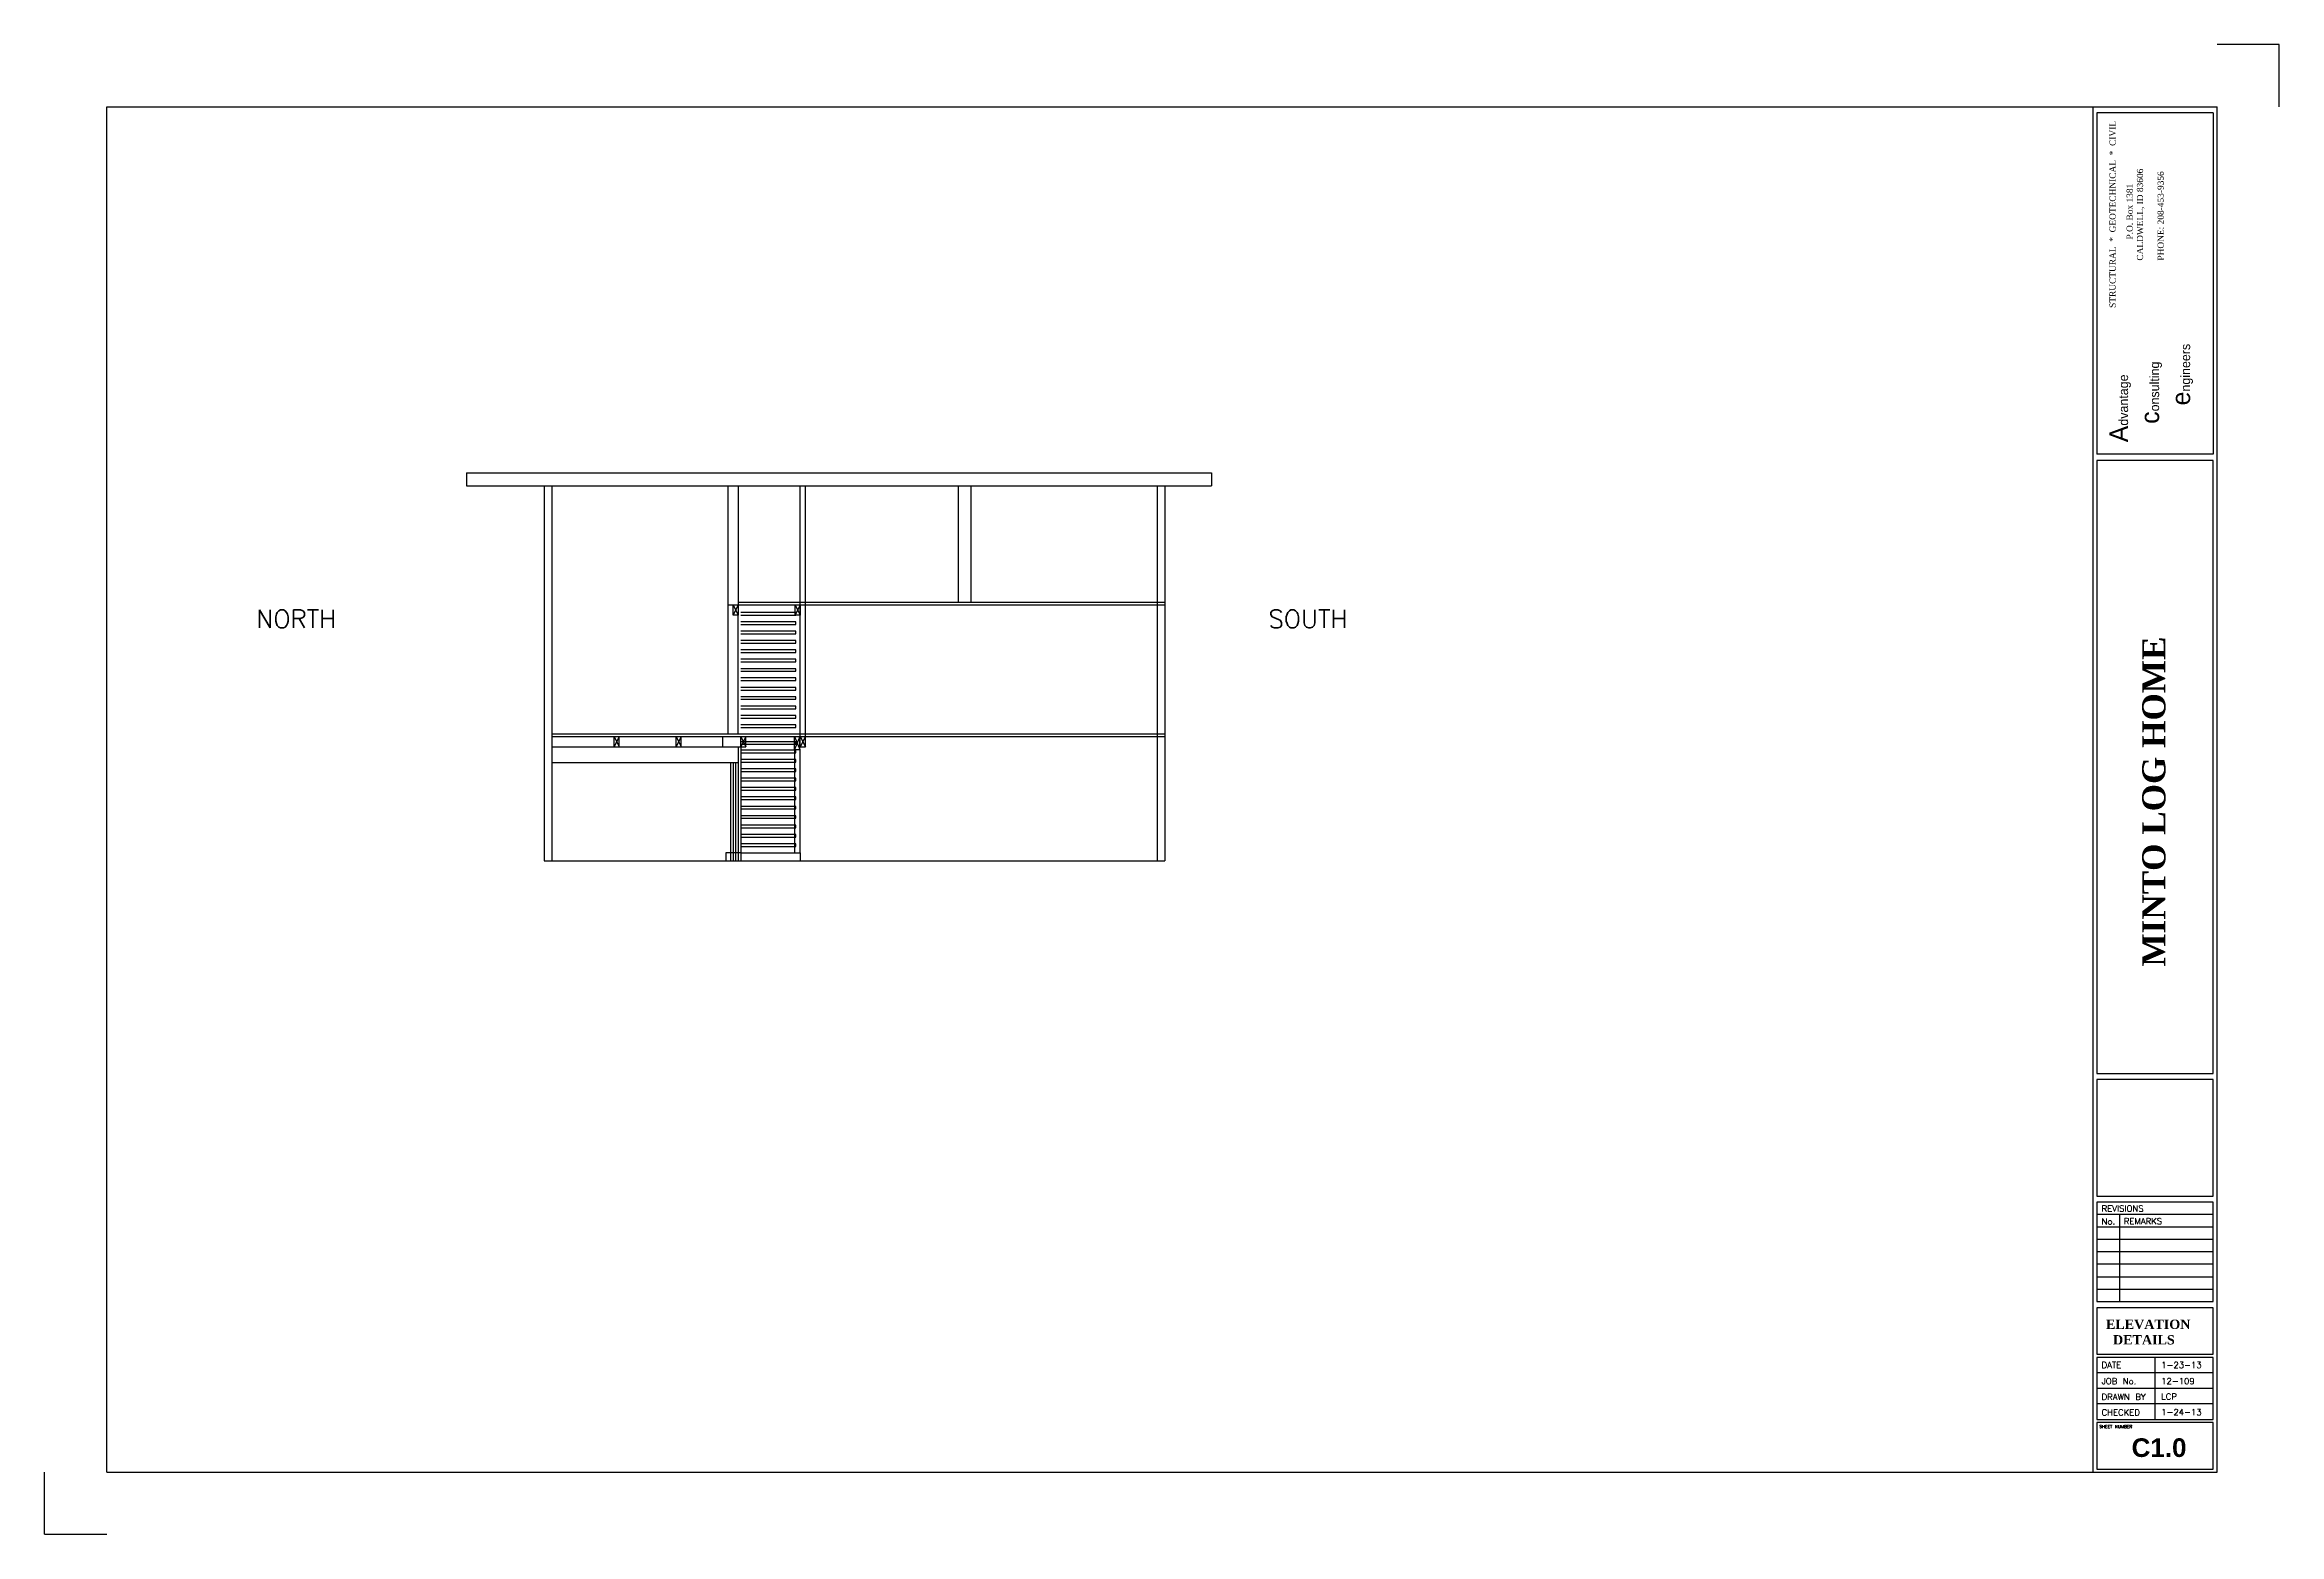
# Model space of a CAD drawing. Header units: feet. Extents: x 162 to 1890, y 177 to 1329.
import ezdxf

# ---------------------------------------------------------------- set-up
doc = ezdxf.new("R2010")
doc.units = ezdxf.units.FT
doc.header["$MEASUREMENT"] = 0
doc.linetypes.add('HIDDEN', pattern=[0.375, 0.25, -0.125])
for name, color, linetype in [('Dim', 2, 'Continuous'), ('Object', 4, 'Continuous'), ('Rebar', 5, 'Continuous'), ('Text', 3, 'Continuous')]:
    doc.layers.add(name, color=color, linetype=linetype)
doc.styles.add('ACE', font='simplex.shx', dxfattribs={"height": 2.5})
doc.styles.get("Standard").update_dxf_attribs({"font": 'txt.shx', "height": 0.1})

msp = doc.modelspace()

# ---------------------------------------------------------------- linework, layer by layer
at = {"layer": 'Dim'}
for p, q in [((1890.4, 1329), (1842.4, 1329)), ((1890.4, 1281), (1890.4, 1329)), ((162.4, 177), (162.4, 225)), ((162.4, 177), (210.4, 177))]:
    msp.add_line(p, q, dxfattribs=at)
at = {"layer": 'Object'}
for p, q in [((1839.4, 1276.2), (1749.4, 1276.2)), ((1749.4, 1276.2), (1749.4, 1012.2)), ((1839.4, 1276.2), (1839.4, 1012.2)), ((1839.4, 1012.2), (1749.4, 1012.2)), ((1749.4, 1007.4), (1749.4, 533.4)), ((1839.4, 1007.4), (1749.4, 1007.4)), ((1839.4, 533.4), (1839.4, 1007.4)), ((488.7, 997.9), (1064.7, 997.9)), ((488.7, 997.9), (488.7, 987.9)), ((488.7, 987.9), (1064.7, 987.9)), ((548.7, 987.9), (548.7, 697.9)), ((554.7, 987.9), (554.7, 697.9)), ((690.7, 987.9), (690.7, 895.9)), ((698.7, 987.9), (698.7, 895.9)), ((746.7, 793.9), (746.7, 987.9)), ((750.7, 793.9), (750.7, 987.9)), ((868.7, 987.9), (868.7, 897.9)), ((878.7, 987.9), (878.7, 897.9)), ((1022.7, 987.9), (1022.7, 697.9)), ((1028.7, 987.9), (1028.7, 697.9)), ((1064.7, 997.9), (1064.7, 987.9)), ((690.7, 895.9), (698.7, 895.9)), ((690.7, 895.9), (690.7, 795.9)), ((694.7, 887.9), (694.7, 895.9)), ((694.7, 895.9), (698.7, 887.9)), ((698.7, 895.9), (694.7, 887.9)), ((698.7, 887.9), (694.7, 887.9)), ((698.7, 897.9), (1028.7, 897.9)), ((698.7, 895.9), (1028.7, 895.9)), ((698.7, 895.9), (698.7, 887.9)), ((698.7, 795.9), (698.7, 887.9)), ((743.3, 889.9), (700.7, 889.9)), ((700.7, 887.9), (743.3, 887.9)), ((743.3, 882.7), (700.7, 882.7)), ((746.7, 895.9), (742.7, 887.9)), ((742.7, 895.9), (746.7, 887.9)), ((742.7, 887.9), (742.7, 895.9)), ((746.7, 887.9), (742.7, 887.9)), ((743.3, 887.9), (743.3, 889.9)), ((743.3, 880.7), (743.3, 882.7)), ((746.7, 895.9), (746.7, 887.9)), ((700.7, 880.7), (743.3, 880.7)), ((743.3, 875.4), (700.7, 875.4)), ((700.7, 873.4), (743.3, 873.4)), ((743.3, 868.2), (700.7, 868.2)), ((700.7, 866.2), (743.3, 866.2)), ((743.3, 873.4), (743.3, 875.4)), ((743.3, 866.2), (743.3, 868.2)), ((743.3, 860.9), (700.7, 860.9)), ((700.7, 858.9), (743.3, 858.9)), ((743.3, 853.7), (700.7, 853.7)), ((700.7, 851.7), (743.3, 851.7)), ((743.3, 858.9), (743.3, 860.9)), ((743.3, 851.7), (743.3, 853.7)), ((743.3, 846.4), (700.7, 846.4)), ((700.7, 844.4), (743.3, 844.4)), ((743.3, 839.2), (700.7, 839.2)), ((700.7, 837.2), (743.3, 837.2)), ((743.3, 831.9), (700.7, 831.9)), ((700.7, 829.9), (743.3, 829.9)), ((743.3, 844.4), (743.3, 846.4)), ((743.3, 837.2), (743.3, 839.2)), ((743.3, 829.9), (743.3, 831.9)), ((743.3, 824.7), (700.7, 824.7)), ((700.7, 822.7), (743.3, 822.7)), ((743.3, 817.4), (700.7, 817.4)), ((700.7, 815.4), (743.3, 815.4)), ((743.3, 822.7), (743.3, 824.7)), ((743.3, 815.4), (743.3, 817.4)), ((554.7, 795.9), (1028.7, 795.9)), ((690.7, 795.9), (698.7, 795.9)), ((743.3, 810.2), (700.7, 810.2)), ((700.7, 808.2), (743.3, 808.2)), ((743.3, 802.9), (700.7, 802.9)), ((700.7, 800.9), (743.3, 800.9)), ((743.3, 808.2), (743.3, 810.2)), ((743.3, 800.9), (743.3, 802.9)), ((554.7, 793.9), (1028.7, 793.9)), ((554.7, 785.9), (704.7, 785.9)), ((602.7, 785.9), (602.7, 793.9)), ((602.7, 793.9), (606.7, 785.9)), ((606.7, 793.9), (602.7, 785.9)), ((606.7, 785.9), (606.7, 793.9)), ((654.7, 793.9), (650.7, 785.9)), ((650.7, 793.9), (654.7, 785.9)), ((650.7, 785.9), (650.7, 793.9)), ((654.7, 785.9), (654.7, 793.9)), ((686.7, 793.9), (686.7, 785.9)), ((698.7, 785.9), (698.7, 697.9)), ((700.7, 785.9), (700.7, 793.9)), ((700.7, 793.9), (704.7, 785.9)), ((704.7, 793.9), (700.7, 785.9)), ((743.3, 789.9), (700.7, 789.9)), ((700.7, 787.9), (743.3, 787.9)), ((700.7, 785.9), (700.7, 697.9)), ((743.3, 783.4), (700.7, 783.4)), ((700.7, 781.4), (743.3, 781.4)), ((704.7, 785.9), (704.7, 793.9)), ((742.3, 783.9), (742.3, 793.9)), ((742.3, 793.9), (746.3, 783.9)), ((746.3, 793.9), (742.3, 783.9)), ((742.3, 783.9), (746.3, 783.9)), ((742.3, 783.9), (742.3, 703.9)), ((743.3, 787.9), (743.3, 789.9)), ((743.3, 781.4), (743.3, 783.4)), ((746.3, 783.9), (746.3, 793.9)), ((746.3, 783.9), (746.3, 703.9)), ((750.7, 793.9), (746.7, 785.9)), ((746.7, 793.9), (750.7, 785.9)), ((746.7, 785.9), (746.7, 793.9)), ((746.7, 785.9), (750.7, 785.9)), ((750.7, 785.9), (750.7, 793.9)), ((554.7, 773.9), (698.7, 773.9)), ((692.7, 773.9), (692.7, 697.9)), ((694.7, 773.9), (694.7, 697.9)), ((696.7, 773.9), (696.7, 697.9)), ((743.3, 776.2), (700.7, 776.2)), ((700.7, 774.2), (743.3, 774.2)), ((743.3, 768.9), (700.7, 768.9)), ((700.7, 766.9), (743.3, 766.9)), ((743.3, 761.7), (700.7, 761.7)), ((743.3, 774.2), (743.3, 776.2)), ((743.3, 766.9), (743.3, 768.9)), ((743.3, 759.7), (743.3, 761.7)), ((700.7, 759.7), (743.3, 759.7)), ((743.3, 754.4), (700.7, 754.4)), ((700.7, 752.4), (743.3, 752.4)), ((743.3, 747.2), (700.7, 747.2)), ((700.7, 745.2), (743.3, 745.2)), ((743.3, 752.4), (743.3, 754.4)), ((743.3, 745.2), (743.3, 747.2)), ((743.3, 739.9), (700.7, 739.9)), ((700.7, 737.9), (743.3, 737.9)), ((743.3, 732.7), (700.7, 732.7)), ((700.7, 730.7), (743.3, 730.7)), ((743.3, 737.9), (743.3, 739.9)), ((743.3, 730.7), (743.3, 732.7)), ((743.3, 725.4), (700.7, 725.4)), ((700.7, 723.4), (743.3, 723.4)), ((743.3, 718.2), (700.7, 718.2)), ((700.7, 716.2), (743.3, 716.2)), ((743.3, 710.9), (700.7, 710.9)), ((700.7, 708.9), (743.3, 708.9)), ((743.3, 723.4), (743.3, 725.4)), ((743.3, 716.2), (743.3, 718.2)), ((743.3, 708.9), (743.3, 710.9)), ((548.7, 697.9), (1028.7, 697.9)), ((692.7, 703.9), (689.2, 703.9)), ((689.2, 703.9), (689.2, 697.9)), ((700.7, 703.9), (746.7, 703.9)), ((746.7, 703.9), (746.7, 697.9)), ((1749.4, 533.4), (1839.4, 533.4)), ((1839.4, 528.6), (1749.4, 528.6)), ((1749.4, 528.6), (1749.4, 438.6)), ((1839.4, 438.6), (1839.4, 528.6)), ((1749.4, 438.6), (1839.4, 438.6)), ((1749.4, 433.8), (1749.4, 357)), ((1839.4, 433.8), (1749.4, 433.8)), ((1839.4, 357), (1839.4, 433.8)), ((1839.4, 424.2), (1749.4, 424.2)), ((1767, 357), (1767, 424.2)), ((1839.4, 414.6), (1749.4, 414.6)), ((1839.4, 405), (1749.4, 405)), ((1839.4, 395.4), (1749.4, 395.4)), ((1839.4, 385.8), (1749.4, 385.8)), ((1749.4, 376.2), (1839.4, 376.2)), ((1749.4, 366.6), (1839.4, 366.6)), ((1749.4, 357), (1839.4, 357)), ((1839.4, 352.2), (1749.4, 352.2)), ((1749.4, 352.2), (1749.4, 316.2)), ((1839.4, 316.2), (1839.4, 352.2)), ((1749.4, 316.2), (1839.4, 316.2)), ((1839.4, 313.8), (1749.4, 313.8)), ((1749.4, 313.8), (1749.4, 265.8)), ((1794.4, 265.8), (1794.4, 313.8)), ((1839.4, 265.8), (1839.4, 313.8)), ((1839.4, 301.8), (1749.4, 301.8)), ((1839.4, 289.8), (1749.4, 289.8)), ((1839.4, 277.8), (1749.4, 277.8)), ((1749.4, 265.8), (1839.4, 265.8)), ((1839.4, 263.4), (1749.4, 263.4)), ((1749.4, 263.4), (1749.4, 227.4)), ((1839.4, 227.4), (1839.4, 263.4)), ((1749.4, 227.4), (1839.4, 227.4))]:
    msp.add_line(p, q, dxfattribs=at)
at = {"layer": 'Object', "linetype": 'HIDDEN'}
msp.add_line((700.7, 703.9), (692.7, 703.9), dxfattribs=at)
at = {"layer": 'Rebar'}
for p, q in [((210.4, 1281), (1842.4, 1281)), ((210.4, 225), (210.4, 1281)), ((1746.4, 225), (1746.4, 1281)), ((1842.4, 225), (1842.4, 1281)), ((210.4, 225), (1842.4, 225))]:
    msp.add_line(p, q, dxfattribs=at)

# ---------------------------------------------------------------- texts
at = {"layer": 'Object', "attachment_point": 1, "rotation": 90}
for s, insert, char_height, width in [('{\\fTimes New Roman|b0|i0|c0|p18;STRUCTURAL  *  GEOTECHNICAL  *  CIVIL}', (1759.1, 1125.4), 4.8, 144), ('{\\fTimes New Roman|b0|i0|c0|p18;         P.O. Box 1381\\PCALDWELL, ID 83606\\P\\PPHONE: 208-453-9356}', (1772.3, 1162), 4.8, 72), ('{\\fCastellar|b0|i0|c0|p18;A\\H0.5x;dvantage\\P\\H1.333x;    \\H1.5x;c\\H0.5x;onsulting\\P\\H1.333x;        \\H1.5x;e\\H0.5x;ngineers}', (1759.1, 1021.5), 14.396, 132), ('{\\fTimes New Roman|b1|i0|c0|p18;MINTO LOG HOME}', (1784.4, 616), 18, 308.864)]:
    msp.add_mtext(s, dxfattribs=dict(at, insert=insert, char_height=char_height, width=width))
at = {"layer": 'Object', "attachment_point": 1}
for s, insert, char_height, width in [('REVISIONS', (1753, 431.3), 4.8, 59.395), ('No.', (1753, 421.3), 4.8, 16.8), ('REMARKS', (1770.2, 421.5), 4.8, 36), ('{\\fTimes New Roman|b1|i0|c0|p18;ELEVATION\\P  DETAILS}', (1756.4, 343), 7.2, 76.584), ('JOB No.', (1753, 297.8), 4.8, 32.4), ('DATE', (1753, 310.3), 4.8, 24), ('1-23-13', (1799.1, 310.3), 4.8, 36), ('12-109', (1799.1, 297.8), 4.8, 36), ('DRAWN BY', (1753, 285.7), 4.8, 41.4), ('LCP', (1799.1, 285.9), 4.8, 36), ('SHEET NUMBER', (1751.3, 261.5), 2.4, 36), ('CHECKED', (1753, 273.6), 4.8, 36), ('1-24-13', (1799.1, 273.8), 4.8, 36), ('{\\fArial|b1|i0|c0|p34;C1.0}', (1776.2, 251.2), 14.4, 47.875)]:
    msp.add_mtext(s, dxfattribs=dict(at, insert=insert, char_height=char_height, width=width))
at = {"layer": 'Text', "char_height": 14, "width": 106.074, "attachment_point": 1, "style": 'ACE'}
for s, insert in [('NORTH', (326.1, 891.9)), ('SOUTH', (1108.7, 891.9))]:
    msp.add_mtext(s, dxfattribs=dict(at, insert=insert))

doc.saveas('drawing.dxf')
